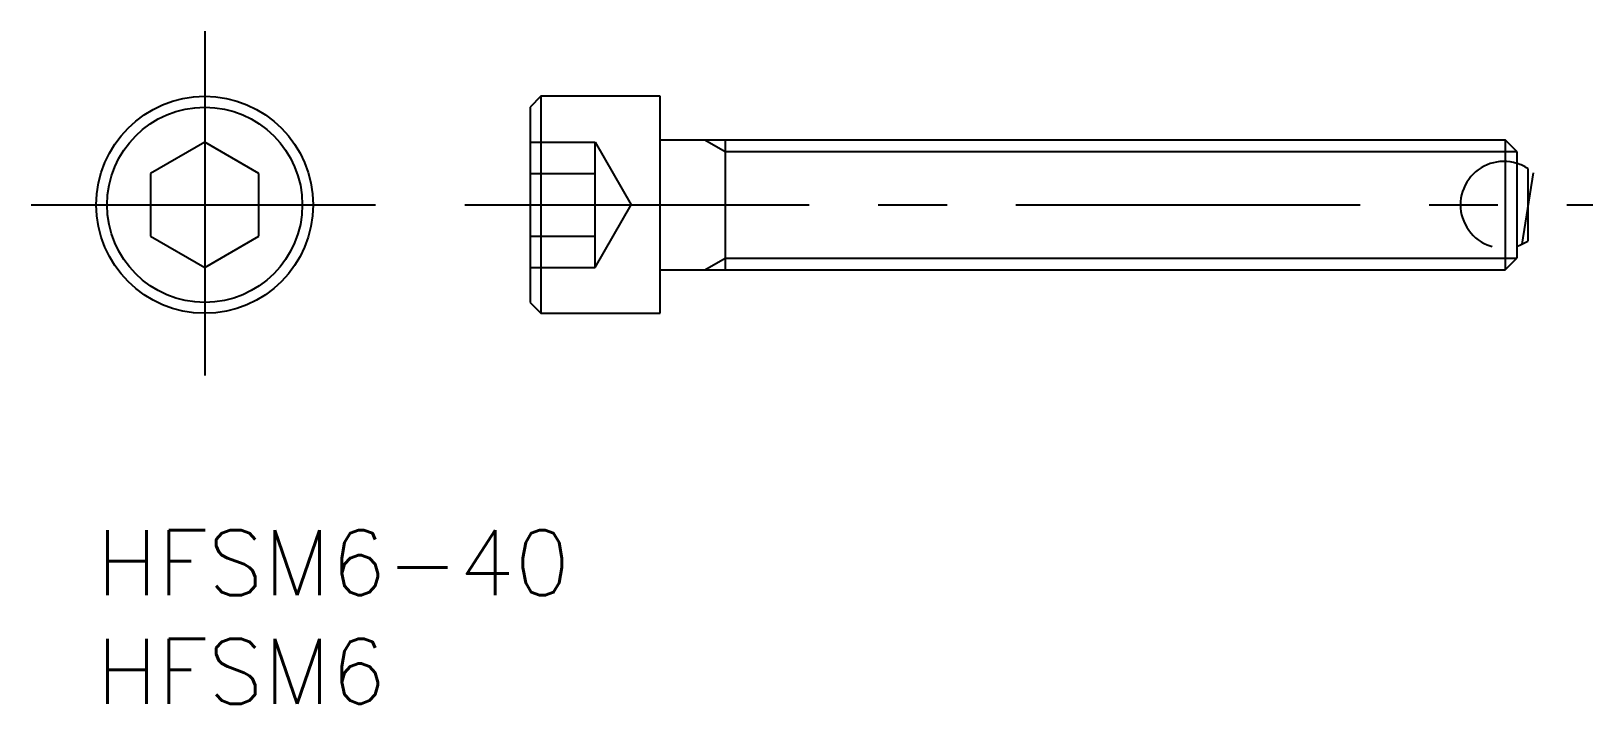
# Model space of a CAD drawing. Extents: x -3 to 69, y -8 to 23.
import ezdxf

# ---------------------------------------------------------------- set-up
doc = ezdxf.new("R2010")
doc.units = 0
doc.header["$LTSCALE"] = 0.5
for name, pattern in [('CENTER', [50.8, 31.75, -6.35, 6.35, -6.35]), ('DASHED', [19.05, 12.7, -6.35]), ('PHANTOM', [63.5, 31.75, -6.35, 6.35, -6.35, 6.35, -6.35])]:
    doc.linetypes.add(name, pattern=pattern)
for name, color, linetype in [('MSM_CENTER', 1, 'CENTER'), ('MSM_CONTINUOUS', 7, 'CONTINUOUS'), ('MSM_DASHED', 4, 'DASHED'), ('MSM_IMAGINARY', 6, 'PHANTOM'), ('MSM_NARROW', 5, 'CONTINUOUS'), ('MSM_PART_NUMBER', 7, 'CONTINUOUS')]:
    doc.layers.add(name, color=color, linetype=linetype)
doc.styles.get("Standard").update_dxf_attribs({"font": 'txt.shx', "height": 3, "bigfont": 'bigfont.shx'})

# ---------------------------------------------------------------- blocks, each defined once
blk = doc.blocks.new('*U3')
at = {"layer": 'MSM_PART_NUMBER'}
blk.add_text('HFSM6-40', height=3, dxfattribs=at).set_placement((0, -3))
blk = doc.blocks.new('*U4')
at = {"layer": 'MSM_PART_NUMBER'}
blk.add_text('HFSM6', height=3, dxfattribs=at).set_placement((0, -8))

msp = doc.modelspace()

# ---------------------------------------------------------------- linework, layer by layer
at = {"layer": 'MSM_CENTER'}
for p, q in [((5, 23), (5, 7)), ((-3, 15), (13, 15)), ((17, 15), (69, 15))]:
    msp.add_line(p, q, dxfattribs=at)
at = {"layer": 'MSM_CONTINUOUS'}
for p, q in [((20.5, 20), (20, 19.5)), ((20, 19.5), (20, 10.5)), ((20.5, 20), (20.5, 10)), ((26, 20), (20.5, 20)), ((26, 10), (26, 20)), ((26, 18), (64.958, 18)), ((29, 18), (29, 12)), ((65.5, 17.459), (64.958, 18)), ((64.958, 18), (64.958, 12)), ((5, 17.887), (2.5, 16.443)), ((7.5, 16.443), (5, 17.887)), ((65.5, 17.459), (65.5, 12.542)), ((66, 16.67), (66, 13.33)), ((2.5, 16.443), (2.5, 13.557)), ((7.5, 13.557), (7.5, 16.443)), ((2.5, 13.557), (5, 12.113)), ((5, 12.113), (7.5, 13.557)), ((64.958, 12), (65.5, 12.542)), ((26, 12), (64.958, 12)), ((20, 10.5), (20.5, 10)), ((20.5, 10), (26, 10))]:
    msp.add_line(p, q, dxfattribs=at)
for radius in [5, 4.5]:
    msp.add_circle((5, 15), radius, dxfattribs=at)
for start, end in [(56.63299, 72.5424), (287.4576, 303.36701)]:
    msp.add_arc((64.9, 15), 2, start, end, dxfattribs=at)
at = {"layer": 'MSM_DASHED'}
for p, q in [((20, 17.887), (23, 17.887)), ((23, 17.887), (24.667, 15)), ((23, 12.113), (23, 17.887)), ((20, 16.443), (23, 16.443)), ((23, 12.113), (24.667, 15)), ((20, 13.557), (23, 13.557)), ((20, 12.113), (23, 12.113))]:
    msp.add_line(p, q, dxfattribs=at)
msp.add_arc((64.9, 15), 2, 72.5424, 287.4576, dxfattribs=at)
at = {"layer": 'MSM_IMAGINARY'}
msp.add_line((66.248, 16.478), (65.725, 13.178), dxfattribs=at)
at = {"layer": 'MSM_NARROW'}
for p, q in [((28.062, 18), (29, 17.459)), ((29, 17.459), (65.5, 17.459)), ((28.062, 12), (29, 12.542)), ((29, 12.542), (65.5, 12.542))]:
    msp.add_line(p, q, dxfattribs=at)

# ---------------------------------------------------------------- block references
at = {"layer": 'MSM_CONTINUOUS'}
for name in ['*U3', '*U4']:
    msp.add_blockref(name, (0, 0), dxfattribs=at)

doc.saveas('drawing.dxf')
